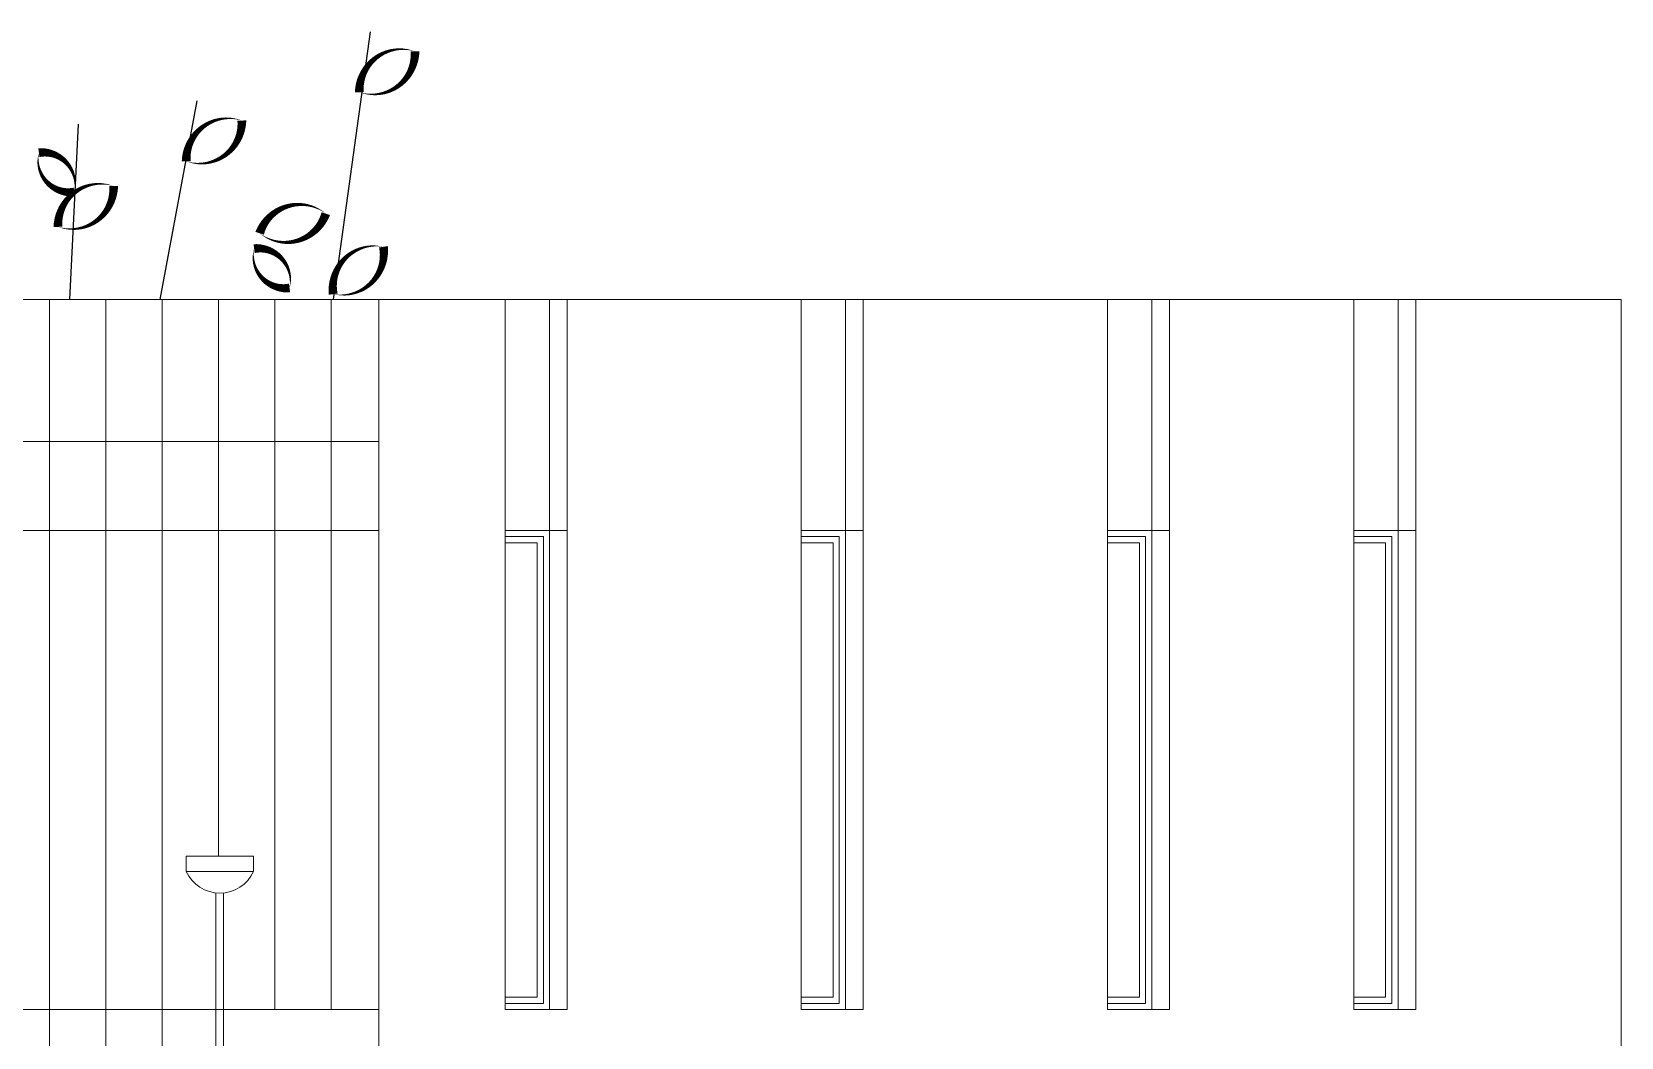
# Model space of a CAD drawing. Header units: metres. Extents: x -45 to 1930, y -347 to 488.
# Drawn here: x 147.51 to 156.47, y -137.9 to -132.24 of the extents above; entities that cross this region are included whole.
import ezdxf

# ---------------------------------------------------------------- set-up
doc = ezdxf.new("R2010")
doc.units = ezdxf.units.M
doc.layers.add('FLOATINGWINDOWS', color=2, linetype='Continuous', plot=False)
for name, color, linetype in [('SRAFY', 3, 'Continuous'), ('SRAFY-TERÉN', 252, 'Continuous'), ('zariz.predmety', 203, 'Continuous'), ('ZDIVO', 1, 'Continuous')]:
    doc.layers.add(name, color=color, linetype=linetype)
pattern_1 = [(90, (-9.86697, 83.25727), (-0.3175, 2e-17), [])]

msp = doc.modelspace()

# ---------------------------------------------------------------- hatches: boundary and pattern name
at = {"layer": 'SRAFY-TERÉN', "linetype": 'Continuous', "lineweight": 0}
h = msp.add_hatch(dxfattribs=at)
h.set_pattern_fill('LINE', color=256, scale=0.1, angle=90, style=0)
h.set_pattern_definition(pattern_1)
h.paths.add_polyline_path([(132.398869, -135.047185), (132.398869, -133.747185), (132.333355, -133.747185, -0.27186959), (132.10564, -133.824336, -0.08179261), (132.107059, -133.747185), (131.864462, -133.747185, -0.05921739), (131.859748, -133.789981, -0.21093155), (131.718759, -133.747185), (131.133582, -133.747185), (131.133582, -141.347185), (148.522168, -141.347185), (148.522168, -141.041784), (148.541243, -141.041784), (148.541243, -140.747185), (133.823675, -140.747185), (133.685936, -140.747185), (133.685936, -138.047185), (134.065936, -138.047185), (134.065936, -140.747185), (136.191725, -140.747185), (136.191725, -138.047185), (136.691725, -138.047185), (148.550305, -138.047185), (148.550305, -137.747185), (136.268296, -137.747185), (132.618296, -137.747185), (132.398869, -137.747185)])
h.paths.add_polyline_path([(148.550305, -138.047185), (148.550305, -138.715471), (148.541243, -138.715471), (148.541243, -140.747185), (147.535288, -140.747185), (147.535288, -138.047185)], flags=17)
h.paths.add_polyline_path([(148.035288, -138.047185), (148.035288, -140.747185), (144.531245, -140.747185), (144.531245, -138.047185)], flags=16)
h.paths.add_polyline_path([(145.131245, -138.047185), (145.131245, -140.747185), (141.51357, -140.747185), (141.51357, -138.047185)], flags=16)
h.paths.add_polyline_path([(141.91357, -138.047185), (141.91357, -140.747185), (138.637379, -140.747185), (138.637379, -138.047185)], flags=16)
h.paths.add_polyline_path([(139.287379, -138.047185), (139.287379, -140.747185), (136.191725, -140.747185), (136.191725, -138.047185), (136.691725, -138.047185)], flags=16)
h = msp.add_hatch(dxfattribs=at)
h.set_pattern_fill('LINE', color=256, scale=0.1, angle=90, style=0)
h.set_pattern_definition(pattern_1)
h.paths.add_polyline_path([(149.468296, -134.547185), (149.468296, -133.747185), (147.097484, -133.747185, -0.00626249), (147.085484, -133.752256, -0.00468105), (147.08462, -133.747185), (146.969036, -133.747185, -0.03746176), (146.953267, -133.779022), (146.953267, -134.547185)])
h = msp.add_hatch(dxfattribs=at)
h.set_pattern_fill('LINE', color=256, scale=0.1, angle=90, style=0)
h.set_pattern_definition(pattern_1)
h.paths.add_polyline_path([(149.468296, -135.047185), (149.468296, -134.547185), (146.953267, -134.547185), (146.953267, -135.047185)])
h = msp.add_hatch(dxfattribs=at)
h.set_pattern_fill('LINE', color=256, scale=0.1, angle=90, style=0)
h.set_pattern_definition(pattern_1)
h.paths.add_polyline_path([(148.550305, -137.747185), (148.550305, -137.090024, -0.26383635), (148.384103, -136.969758), (148.384103, -136.883707), (148.512855, -136.883707), (148.762359, -136.883707), (148.762359, -136.969758, -0.26658684), (148.594031, -137.090249), (148.594031, -137.747185), (149.468296, -137.747185), (149.468296, -135.047185), (146.953267, -135.047185), (146.953267, -137.747185)])

# ---------------------------------------------------------------- linework, layer by layer
at = {"linetype": 'Continuous', "lineweight": 0}
for p, q in [((148.384103, -136.883707), (148.384103, -136.969758)), ((148.384103, -136.883707), (148.512855, -136.883707)), ((148.512855, -136.883707), (148.762359, -136.883707)), ((148.762359, -136.883707), (148.762359, -136.969758)), ((148.384103, -136.969758), (148.762359, -136.969758)), ((148.550305, -138.715471), (148.550305, -137.090207)), ((148.594031, -138.715471), (148.594031, -137.09055))]:
    msp.add_line(p, q, dxfattribs=at)
msp.add_arc((148.573231, -136.883367), 0.207925, 204.5501216, 335.4498784, dxfattribs=at)
at = {"layer": 'FLOATINGWINDOWS', "linetype": 'Continuous', "lineweight": 0}
for p, q in [((149.468296, -133.747185), (156.468296, -133.747185)), ((150.181274, -135.047185), (150.181274, -133.747185)), ((150.430656, -135.047185), (150.430656, -133.747185)), ((150.530656, -135.047185), (150.530656, -133.747185)), ((151.848459, -135.047185), (151.848459, -133.747185)), ((152.097842, -135.047185), (152.097842, -133.747185)), ((152.197842, -135.047185), (152.197842, -133.747185)), ((153.574577, -135.047185), (153.574577, -133.747185)), ((153.823959, -135.047185), (153.823959, -133.747185)), ((153.923959, -135.047185), (153.923959, -133.747185)), ((154.961692, -135.047185), (154.961692, -133.747185)), ((155.211074, -135.047185), (155.211074, -133.747185)), ((155.311074, -135.047185), (155.311074, -133.747185)), ((156.468296, -133.747185), (156.468296, -141.347185)), ((149.468296, -134.547185), (131.733582, -134.547185)), ((149.468296, -135.047185), (131.733582, -135.047185)), ((150.181274, -135.117185), (150.181274, -135.047185)), ((150.430656, -135.047185), (150.430656, -137.747185)), ((150.430656, -135.047185), (150.530656, -135.047185)), ((150.530656, -135.047185), (150.530656, -137.747185)), ((151.848459, -135.117185), (151.848459, -135.047185)), ((152.097842, -135.047185), (152.097842, -137.747185)), ((152.097842, -135.047185), (152.197842, -135.047185)), ((152.197842, -135.047185), (152.197842, -137.747185)), ((153.574577, -135.117185), (153.574577, -135.047185)), ((153.823959, -135.047185), (153.823959, -137.747185)), ((153.823959, -135.047185), (153.923959, -135.047185)), ((153.923959, -135.047185), (153.923959, -137.747185)), ((154.961692, -135.117185), (154.961692, -135.047185)), ((155.211074, -135.047185), (155.211074, -137.747185)), ((155.211074, -135.047185), (155.311074, -135.047185)), ((155.311074, -135.047185), (155.311074, -137.747185)), ((150.181274, -137.677185), (150.181274, -137.747185)), ((151.848459, -137.677185), (151.848459, -137.747185)), ((153.574577, -137.677185), (153.574577, -137.747185)), ((154.961692, -137.677185), (154.961692, -137.747185)), ((149.468296, -137.747185), (136.268296, -137.747185)), ((150.430656, -137.747185), (150.530656, -137.747185)), ((152.097842, -137.747185), (152.197842, -137.747185)), ((153.823959, -137.747185), (153.923959, -137.747185)), ((155.211074, -137.747185), (155.311074, -137.747185))]:
    msp.add_line(p, q, dxfattribs=at)
for points in [[(150.181274, -135.047185), (150.430656, -135.047185), (150.430656, -137.747185), (150.181274, -137.747185)], [(150.181274, -135.082185), (150.395656, -135.082185), (150.395656, -137.712185), (150.181274, -137.712185)], [(151.848459, -135.047185), (152.097842, -135.047185), (152.097842, -137.747185), (151.848459, -137.747185)], [(151.848459, -135.082185), (152.062842, -135.082185), (152.062842, -137.712185), (151.848459, -137.712185)], [(153.574577, -135.047185), (153.823959, -135.047185), (153.823959, -137.747185), (153.574577, -137.747185)], [(153.574577, -135.082185), (153.788959, -135.082185), (153.788959, -137.712185), (153.574577, -137.712185)], [(154.961692, -135.047185), (155.211074, -135.047185), (155.211074, -137.747185), (154.961692, -137.747185)], [(154.961692, -135.082185), (155.176074, -135.082185), (155.176074, -137.712185), (154.961692, -137.712185)]]:
    msp.add_lwpolyline(points, dxfattribs=at)
for points in [[(150.181274, -135.117185), (150.360656, -135.117185), (150.360656, -137.677185), (150.181274, -137.677185)], [(151.848459, -135.117185), (152.027842, -135.117185), (152.027842, -137.677185), (151.848459, -137.677185)], [(153.574577, -135.117185), (153.753959, -135.117185), (153.753959, -137.677185), (153.574577, -137.677185)], [(154.961692, -135.117185), (155.141074, -135.117185), (155.141074, -137.677185), (154.961692, -137.677185)]]:
    msp.add_lwpolyline(points, close=True, dxfattribs=at)
at = {"layer": 'SRAFY', "linetype": 'Continuous', "lineweight": 0}
msp.add_lwpolyline([(146.953267, -133.747185), (149.468296, -133.747185), (149.468296, -141.347185), (131.133582, -141.347185), (131.133582, -133.747185), (132.398869, -133.747185)], dxfattribs=at)
at = {"layer": 'zariz.predmety', "color": 253, "linetype": 'Continuous', "ltscale": 0.001}
for p, q in [((149.213001, -133.747185), (149.421078, -132.237804)), ((149.213001, -133.747185), (149.421078, -132.237804)), ((148.237632, -133.747185), (148.445709, -132.627453)), ((148.237632, -133.747185), (148.445709, -132.627453)), ((147.728599, -133.747185), (147.776422, -132.758896)), ((147.728599, -133.747185), (147.776422, -132.758896))]:
    msp.add_line(p, q, dxfattribs=at)
for points in [[(149.672458, -132.348229, 0, 0, 0.52056705), (149.672458, -132.348229, 0, 0.05, 0.52056705), (149.358718, -132.578173, 0, 0.05, 0.52056705), (149.672458, -132.348229, 0.05, 0.05, 0)], [(149.672458, -132.348229, 0, 0, 0.52056705), (149.672458, -132.348229, 0, 0.05, 0.52056705), (149.358718, -132.578173, 0, 0.05, 0.52056705), (149.672458, -132.348229, 0.05, 0.05, 0)], [(148.697089, -132.737878, 0, 0, 0.52056705), (148.697089, -132.737878, 0, 0.05, 0.52056705), (148.383349, -132.967823, 0, 0.05, 0.52056705), (148.697089, -132.737878, 0.05, 0.05, 0)], [(148.697089, -132.737878, 0, 0, 0.52056705), (148.697089, -132.737878, 0, 0.05, 0.52056705), (148.383349, -132.967823, 0, 0.05, 0.52056705), (148.697089, -132.737878, 0.05, 0.05, 0)], [(147.752913, -133.14102, 0, 0, 0.52056705), (147.752913, -133.14102, 0, 0.05, 0.52056705), (147.553203, -132.918728, 0, 0.05, 0.52056705), (147.752913, -133.14102, 0.05, 0.05, 0)], [(147.752913, -133.14102, 0, 0, 0.52056705), (147.752913, -133.14102, 0, 0.05, 0.52056705), (147.553203, -132.918728, 0, 0.05, 0.52056705), (147.752913, -133.14102, 0.05, 0.05, 0)], [(147.974686, -133.107004, 0, 0, 0.52056705), (147.974686, -133.107004, 0, 0.05, 0.52056705), (147.660946, -133.336949, 0, 0.05, 0.52056705), (147.974686, -133.107004, 0.05, 0.05, 0)], [(147.974686, -133.107004, 0, 0, 0.52056705), (147.974686, -133.107004, 0, 0.05, 0.52056705), (147.660946, -133.336949, 0, 0.05, 0.52056705), (147.974686, -133.107004, 0.05, 0.05, 0)], [(149.169975, -133.262433, 0, 0, 0.52056705), (149.169975, -133.262433, 0, 0.05, 0.52056705), (148.797002, -133.372883, 0, 0.05, 0.52056705), (149.169975, -133.262433, 0.05, 0.05, 0)], [(149.169975, -133.262433, 0, 0, 0.52056705), (149.169975, -133.262433, 0, 0.05, 0.52056705), (148.797002, -133.372883, 0, 0.05, 0.52056705), (149.169975, -133.262433, 0.05, 0.05, 0)], [(149.211581, -133.71607, 0, 0, 0.52056705), (149.211581, -133.71607, 0, 0.05, 0.52056705), (149.494682, -133.449309, 0, 0.05, 0.52056705), (149.211581, -133.71607, 0.05, 0.05, 0)], [(149.211581, -133.71607, 0, 0, 0.52056705), (149.211581, -133.71607, 0, 0.05, 0.52056705), (149.494682, -133.449309, 0, 0.05, 0.52056705), (149.211581, -133.71607, 0.05, 0.05, 0)], [(148.965689, -133.681714, 0, 0, 0.52056705), (148.965689, -133.681714, 0, 0.05, 0.52056705), (148.76598, -133.459421, 0, 0.05, 0.52056705), (148.965689, -133.681714, 0.05, 0.05, 0)], [(148.965689, -133.681714, 0, 0, 0.52056705), (148.965689, -133.681714, 0, 0.05, 0.52056705), (148.76598, -133.459421, 0, 0.05, 0.52056705), (148.965689, -133.681714, 0.05, 0.05, 0)]]:
    msp.add_lwpolyline(points, format="xyseb", close=True, dxfattribs=at)
at = {"layer": 'ZDIVO', "linetype": 'Continuous', "lineweight": 0}
msp.add_line((149.468296, -134.547185), (149.468296, -135.047185), dxfattribs=at)
msp.add_line((149.468296, -134.547185), (149.468296, -135.047185), dxfattribs=at)

doc.saveas('drawing.dxf')
